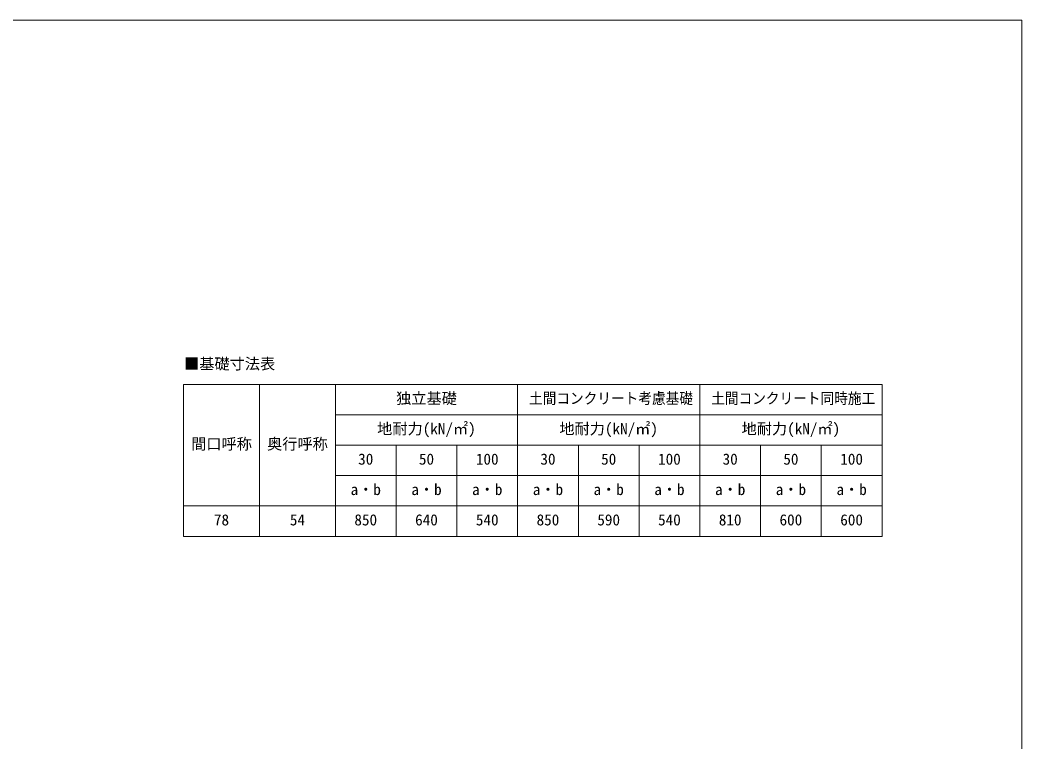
# Model space of a CAD drawing. Units: millimetres at full size, sheet at 1:40; details may follow other scales. Extents: x -11243 to 11243, y -7760 to 7760.
# Drawn here: x 119 to 10677, y 155 to 7760 of the extents above; entities that cross this region are included whole.
import ezdxf
from ezdxf.enums import TextEntityAlignment as Align

# ---------------------------------------------------------------- set-up
doc = ezdxf.new("R2010")
doc.units = ezdxf.units.MM
doc.header["$LTSCALE"] = 40
doc.layers.add('0-E_DET2', color=7, linetype='Continuous', lineweight=18)
doc.layers.add('F-0_240', color=7, linetype='Continuous', lineweight=9)
doc.styles.add('ＭＳ ゴシック', font='')
doc.styles.get('ＭＳ ゴシック').set_extended_font_data('MS Gothic')

msp = doc.modelspace()

# ---------------------------------------------------------------- linework, layer by layer
at = {"layer": '0-E_DET2'}
for p, q in [((1842.61, 3920.86), (1842.61, 2320.86)), ((1842.61, 3920.86), (9202.61, 3920.86)), ((2642.61, 3920.86), (2642.61, 2320.86)), ((3442.61, 3920.86), (3442.61, 2320.86)), ((5362.61, 3920.86), (5362.61, 2320.86)), ((7282.61, 3920.86), (7282.61, 2320.86)), ((9202.61, 3920.86), (9202.61, 2320.86)), ((3442.61, 3600.86), (9202.61, 3600.86)), ((3442.61, 3280.86), (9202.61, 3280.86)), ((4082.61, 3280.86), (4082.61, 2320.86)), ((4722.61, 3280.86), (4722.61, 2320.86)), ((6002.61, 3280.86), (6002.61, 2320.86)), ((6642.61, 3280.86), (6642.61, 2320.86)), ((7922.61, 3280.86), (7922.61, 2320.86)), ((8562.61, 3280.86), (8562.61, 2320.86)), ((3442.61, 2960.86), (9202.61, 2960.86)), ((1842.61, 2640.86), (9202.61, 2640.86)), ((1842.61, 2320.86), (9202.61, 2320.86))]:
    msp.add_line(p, q, dxfattribs=at)
at = {"layer": 'F-0_240', "color": 5}
for p, q in [((-11242.74, 7760), (10677.26, 7760)), ((10677.26, 7760), (10677.26, -7760))]:
    msp.add_line(p, q, dxfattribs=at)

# ---------------------------------------------------------------- texts
at = {"layer": '0-E_DET2', "style": 'ＭＳ ゴシック'}
for s, p in [('■基礎寸法表', (1847.88, 4045.27)), ('独立基礎', (4082.61, 3680.86)), ('地耐力(kN/㎡)', (3882.61, 3360.86)), ('地耐力(kN/㎡)', (5802.61, 3360.86)), ('地耐力(kN/㎡)', (7722.61, 3360.86)), ('間口呼称', (1922.61, 3200.86)), ('奥行呼称', (2722.61, 3200.86)), ('30', (3682.61, 3040.86)), ('50', (4322.61, 3040.86)), ('100', (4922.61, 3040.86)), ('30', (5602.61, 3040.86)), ('50', (6242.61, 3040.86)), ('100', (6842.61, 3040.86)), ('30', (7522.61, 3040.86)), ('50', (8162.61, 3040.86)), ('100', (8762.61, 3040.86)), ('a・b', (3602.61, 2720.86)), ('a・b', (4242.61, 2720.86)), ('a・b', (4882.61, 2720.86)), ('a・b', (5522.61, 2720.86)), ('a・b', (6162.61, 2720.86)), ('a・b', (6802.61, 2720.86)), ('a・b', (7442.61, 2720.86)), ('a・b', (8082.61, 2720.86)), ('a・b', (8722.61, 2720.86)), ('78', (2162.61, 2400.86)), ('54', (2962.61, 2400.86)), ('850', (3642.61, 2400.86)), ('640', (4282.61, 2400.86)), ('540', (4922.61, 2400.86)), ('850', (5562.61, 2400.86)), ('590', (6202.61, 2400.86)), ('540', (6842.61, 2400.86)), ('810', (7482.61, 2400.86)), ('600', (8122.61, 2400.86)), ('600', (8762.61, 2400.86))]:
    msp.add_text(s, height=117.3, dxfattribs=at).set_placement(p, align=Align.BOTTOM_LEFT)
at = {"layer": '0-E_DET2', "style": 'ＭＳ ゴシック', "width": 0.9}
for s, p in [('土間コンクリート考慮基礎', (5482.61, 3680.86)), ('土間コンクリート同時施工', (7402.61, 3680.86))]:
    msp.add_text(s, height=117.3, dxfattribs=at).set_placement(p, align=Align.BOTTOM_LEFT)

doc.saveas('drawing.dxf')
